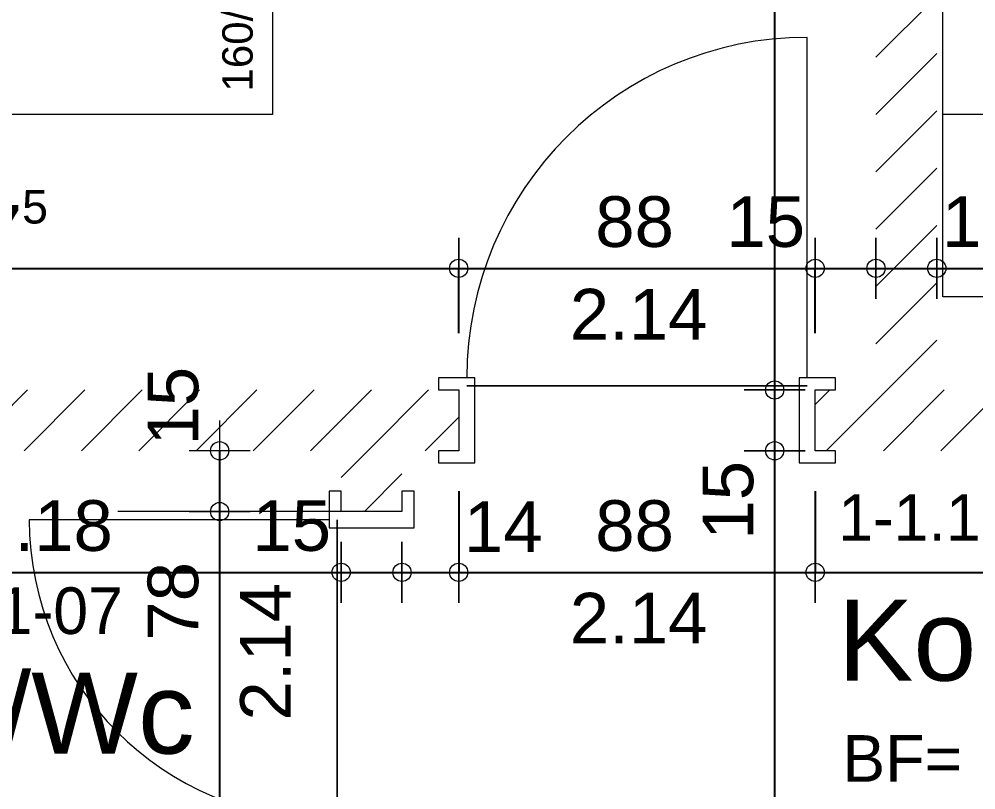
# Model space of a CAD drawing. Header units: metres. Extents: x 2.1 to 55.1, y 135.2 to 164.9.
# Drawn here: x 30.296 to 32.657, y 154.488 to 156.39 of the extents above; entities that cross this region are included whole.
import ezdxf

# ---------------------------------------------------------------- set-up
doc = ezdxf.new("R2010")
doc.units = ezdxf.units.M
doc.header["$PDMODE"] = 65
doc.linetypes.add('AUSGEZOGEN', pattern=[0])
doc.linetypes.add('VERDECKT', pattern=[9.525, 6.35, -3.175])
doc.layers.add('XR$1$_3808', color=7, linetype='Continuous')
for name, color, linetype, lineweight in [('XR$1$Hilfskonstruktion', 180, 'VERDECKT', 13), ('XR$1$Oeffnungsrichtung Tuere', 7, 'AUSGEZOGEN', 13), ('XR$1$Raumbezeichnung', 7, 'AUSGEZOGEN', 18), ('XR$1$Tuerzarge', 7, 'AUSGEZOGEN', 13), ('XR$1$Wand Mauerwerk tragend', 7, 'AUSGEZOGEN', 35), ('XR$1$Werkplan- Ausfuehrungsmasse', 7, 'AUSGEZOGEN', 13)]:
    doc.layers.add(name, color=color, linetype=linetype, lineweight=lineweight)
doc.layers.add('XR$1$Moebel', color=7, linetype='AUSGEZOGEN', lineweight=13, true_color=0xababab)
doc.styles.add('ARIAL', font='ARIAL.TTF')
doc.dimstyles.new('DIMSTYLE_16', dxfattribs={"dimtxt": 0.125, "dimasz": 0.15, "dimexe": 0, "dimexo": 0, "dimgap": 0.0625, "dimtad": 2, "dimdec": 1, "dimlfac": 100, "dimrnd": 0.5, "dimzin": 4, "dimdsep": 46, "dimtxsty": 'ARIAL', "dimblk1": 'ALL_ML_KREIS', "dimblk2": 'ALL_ML_KREIS', "dimsah": 1, "dimcen": 0, "dimclrd": 256, "dimclre": 256, "dimclrt": 256, "dimadec": 0, "dimazin": 0, "dimtfac": 1, "dimtdec": 0, "dimtix": 1, "dimtmove": 2, "dimatfit": 3, "dimfxl": 0, "dimtvp": 1.2, "dimtzin": 0, "dimlwd": 0, "dimlwe": -1, "dimarcsym": 0})
doc.dimstyles.new('DIMSTYLE_18', dxfattribs={"dimtxt": 0.125, "dimasz": 0.15, "dimexe": 0, "dimexo": 0, "dimgap": 0.0625, "dimtad": 2, "dimrnd": 0.005, "dimzin": 4, "dimdsep": 46, "dimtxsty": 'ARIAL', "dimblk1": 'ALL_ML_KREIS', "dimblk2": 'ALL_ML_KREIS', "dimsah": 1, "dimcen": 0, "dimclrd": 256, "dimclre": 256, "dimclrt": 256, "dimadec": 0, "dimazin": 0, "dimtfac": 1, "dimtdec": 0, "dimtix": 1, "dimtmove": 2, "dimatfit": 3, "dimfxl": 0, "dimtzin": 0, "dimlwd": 0, "dimlwe": -1, "dimarcsym": 0})
doc.dimstyles.new('DIMSTYLE_24', dxfattribs={"dimtxt": 0.125, "dimasz": 0.15, "dimexe": 0, "dimexo": 0, "dimgap": 0.0625, "dimtad": 2, "dimdec": 3, "dimrnd": 0.005, "dimzin": 4, "dimdsep": 46, "dimtxsty": 'ARIAL', "dimblk1": 'ALL_ML_KREIS', "dimblk2": 'ALL_ML_KREIS', "dimsah": 1, "dimcen": 0, "dimclrd": 256, "dimclre": 256, "dimclrt": 256, "dimadec": 0, "dimazin": 0, "dimtfac": 1, "dimtdec": 0, "dimtix": 1, "dimtmove": 2, "dimatfit": 3, "dimfxl": 0, "dimtzin": 0, "dimlwd": 0, "dimlwe": -1, "dimarcsym": 0})
doc.dimstyles.new('DIMSTYLE_26', dxfattribs={"dimtxt": 0.125, "dimasz": 0.15, "dimexe": 0, "dimexo": 0, "dimgap": 0.0625, "dimtad": 2, "dimdec": 1, "dimlfac": 100, "dimrnd": 0.5, "dimzin": 4, "dimdsep": 46, "dimtxsty": 'ARIAL', "dimblk1": 'ALL_ML_KREIS', "dimblk2": 'ALL_ML_KREIS', "dimsah": 1, "dimcen": 0, "dimclrd": 256, "dimclre": 256, "dimclrt": 256, "dimadec": 0, "dimazin": 0, "dimtfac": 1, "dimtdec": 0, "dimtix": 1, "dimtmove": 2, "dimatfit": 3, "dimfxl": 0, "dimtzin": 0, "dimlwd": 0, "dimlwe": -1, "dimarcsym": 0})
pattern_1 = [(45, (0, 0), (-0.14142136, 0.14142136), []), (45, (-0.07071, 0.07071), (-0.14142136, 0.14142136), [])]

# ---------------------------------------------------------------- blocks, each defined once
blk = doc.blocks.new('ALL_ML_KREIS')
at = {"color": 0, "linetype": 'ByBlock', "lineweight": -2}
for p, q in [((0, -0.5), (0, 0.5)), ((-1, 0), (0.5, 0))]:
    blk.add_line(p, q, dxfattribs=at)
blk.add_circle((0, 0), 0.15, dxfattribs=at)
blk = doc.blocks.new('*D112')
at = {"layer": 'DEFPOINTS', "transparency": 33554687}
for p in [(31.0909, 155.1747), (30.7909, 154.3947), (31.0909, 154.3947)]:
    blk.add_point(p, dxfattribs=at)
at = {"layer": 'XR$1$Werkplan- Ausfuehrungsmasse', "lineweight": -2, "transparency": 33554687}
for p, q in [((30.7909, 155.1747), (30.7909, 155.1747)), ((30.7909, 154.3947), (30.7909, 155.1747)), ((30.7909, 154.3947), (30.7909, 154.3947))]:
    blk.add_line(p, q, dxfattribs=at)
at = {"layer": 'XR$1$Werkplan- Ausfuehrungsmasse', "transparency": 33554687, "xscale": 0.15, "yscale": 0.15, "zscale": 0.15}
for p, rotation in [((30.7909, 155.1747), 90), ((30.7909, 154.3947), 270)]:
    blk.add_blockref('ALL_ML_KREIS', p, dxfattribs=dict(at, rotation=rotation))
at = {"layer": 'XR$1$Werkplan- Ausfuehrungsmasse', "transparency": 33554687, "insert": (30.6763, 154.9533), "char_height": 0.125, "width": 0.5, "attachment_point": 5, "rotation": 90, "style": 'ARIAL'}
blk.add_mtext('\\A1;{\\A1;{78\\H0.082500;\\S^ ;}}', dxfattribs=at)
at = {"layer": 'XR$1$Werkplan- Ausfuehrungsmasse', "transparency": 33554687, "insert": (30.8414, 154.659), "char_height": 0.125, "width": 0.00625, "attachment_point": 1, "rotation": 90, "line_spacing_factor": 0.60241, "style": 'ARIAL'}
blk.add_mtext('\\A1;{2.14\\H0.082500;\\S^ ;}', dxfattribs=at)
blk = doc.blocks.new('*D113')
at = {"layer": 'DEFPOINTS', "transparency": 33554687}
for p in [(31.0909, 155.3247), (30.7909, 155.1747), (31.0909, 155.1747)]:
    blk.add_point(p, dxfattribs=at)
at = {"layer": 'XR$1$Werkplan- Ausfuehrungsmasse', "lineweight": -2, "transparency": 33554687}
for p, q in [((30.7909, 155.3247), (30.7909, 155.3247)), ((30.7909, 155.1747), (30.7909, 155.3247)), ((30.7909, 155.1747), (30.7909, 155.1747))]:
    blk.add_line(p, q, dxfattribs=at)
at = {"layer": 'XR$1$Werkplan- Ausfuehrungsmasse', "transparency": 33554687, "xscale": 0.15, "yscale": 0.15, "zscale": 0.15}
for p, rotation in [((30.7909, 155.3247), 90), ((30.7909, 155.1747), 270)]:
    blk.add_blockref('ALL_ML_KREIS', p, dxfattribs=dict(at, rotation=rotation))
at = {"layer": 'XR$1$Werkplan- Ausfuehrungsmasse', "transparency": 33554687, "insert": (30.6763, 155.4347), "char_height": 0.125, "width": 0.5, "attachment_point": 5, "rotation": 90, "style": 'ARIAL'}
blk.add_mtext('\\A1;{\\A1;{15\\H0.082500;\\S^ ;}}', dxfattribs=at)
blk = doc.blocks.new('*D344')
at = {"layer": 'DEFPOINTS', "transparency": 33554687}
for p in [(28.9109, 155.3247), (31.0909, 155.3247), (28.9109, 155.0247)]:
    blk.add_point(p, dxfattribs=at)
at = {"layer": 'XR$1$Werkplan- Ausfuehrungsmasse', "lineweight": -2, "transparency": 33554687}
for p, q in [((28.9109, 155.0247), (28.9109, 155.0247)), ((28.9109, 155.0247), (31.0909, 155.0247)), ((31.0909, 155.0247), (31.0909, 155.0247))]:
    blk.add_line(p, q, dxfattribs=at)
at = {"layer": 'XR$1$Werkplan- Ausfuehrungsmasse', "transparency": 33554687, "xscale": 0.15, "yscale": 0.15, "zscale": 0.15, "rotation": 180}
blk.add_blockref('ALL_ML_KREIS', (28.9109, 155.0247), dxfattribs=at)
at = {"layer": 'XR$1$Werkplan- Ausfuehrungsmasse', "transparency": 33554687, "xscale": 0.15, "yscale": 0.15, "zscale": 0.15}
blk.add_blockref('ALL_ML_KREIS', (31.0909, 155.0247), dxfattribs=at)
at = {"layer": 'XR$1$Werkplan- Ausfuehrungsmasse', "transparency": 33554687, "insert": (30.3573, 155.1393), "char_height": 0.125, "width": 0.5, "attachment_point": 5, "style": 'ARIAL'}
blk.add_mtext('\\A1;{\\A1;{2.18\\H0.082500;\\S^ ;}}', dxfattribs=at)
blk = doc.blocks.new('*D345')
at = {"layer": 'DEFPOINTS', "transparency": 33554687}
for p in [(31.0909, 155.3247), (31.2409, 155.1747), (31.0909, 155.0247)]:
    blk.add_point(p, dxfattribs=at)
at = {"layer": 'XR$1$Werkplan- Ausfuehrungsmasse', "lineweight": -2, "transparency": 33554687}
for p, q in [((31.0909, 155.0247), (31.0909, 155.0247)), ((31.0909, 155.0247), (31.2409, 155.0247)), ((31.2409, 155.0247), (31.2409, 155.0247))]:
    blk.add_line(p, q, dxfattribs=at)
at = {"layer": 'XR$1$Werkplan- Ausfuehrungsmasse', "transparency": 33554687, "xscale": 0.15, "yscale": 0.15, "zscale": 0.15, "rotation": 180}
blk.add_blockref('ALL_ML_KREIS', (31.0909, 155.0247), dxfattribs=at)
at = {"layer": 'XR$1$Werkplan- Ausfuehrungsmasse', "transparency": 33554687, "xscale": 0.15, "yscale": 0.15, "zscale": 0.15}
blk.add_blockref('ALL_ML_KREIS', (31.2409, 155.0247), dxfattribs=at)
at = {"layer": 'XR$1$Werkplan- Ausfuehrungsmasse', "transparency": 33554687, "insert": (30.9687, 155.1393), "char_height": 0.125, "width": 0.5, "attachment_point": 5, "style": 'ARIAL'}
blk.add_mtext('\\A1;{\\A1;{15\\H0.082500;\\S^ ;}}', dxfattribs=at)
blk = doc.blocks.new('*D346')
at = {"layer": 'DEFPOINTS', "transparency": 33554687}
for p in [(31.3809, 155.3247), (31.2409, 155.1747), (31.2409, 155.0247)]:
    blk.add_point(p, dxfattribs=at)
at = {"layer": 'XR$1$Werkplan- Ausfuehrungsmasse', "lineweight": -2, "transparency": 33554687}
for p, q in [((31.3809, 155.2247), (31.3809, 155.0247)), ((31.2409, 155.0247), (31.2409, 155.0247)), ((31.2409, 155.0247), (31.3809, 155.0247))]:
    blk.add_line(p, q, dxfattribs=at)
at = {"layer": 'XR$1$Werkplan- Ausfuehrungsmasse', "transparency": 33554687, "xscale": 0.15, "yscale": 0.15, "zscale": 0.15, "rotation": 180}
blk.add_blockref('ALL_ML_KREIS', (31.2409, 155.0247), dxfattribs=at)
at = {"layer": 'XR$1$Werkplan- Ausfuehrungsmasse', "transparency": 33554687, "xscale": 0.15, "yscale": 0.15, "zscale": 0.15}
blk.add_blockref('ALL_ML_KREIS', (31.3809, 155.0247), dxfattribs=at)
at = {"layer": 'XR$1$Werkplan- Ausfuehrungsmasse', "transparency": 33554687, "insert": (31.4909, 155.1372), "char_height": 0.125, "width": 0.5, "attachment_point": 5, "style": 'ARIAL'}
blk.add_mtext('\\A1;{\\A1;{14\\H0.082500;\\S^ ;}}', dxfattribs=at)
blk = doc.blocks.new('*D347')
at = {"layer": 'DEFPOINTS', "transparency": 33554687}
for p in [(31.3809, 155.3247), (32.2609, 155.3247), (31.3809, 155.0247)]:
    blk.add_point(p, dxfattribs=at)
at = {"layer": 'XR$1$Werkplan- Ausfuehrungsmasse', "lineweight": -2, "transparency": 33554687}
for p, q in [((31.3809, 155.2247), (31.3809, 155.0247)), ((32.2609, 155.2247), (32.2609, 155.0247)), ((31.3809, 155.0247), (32.2609, 155.0247))]:
    blk.add_line(p, q, dxfattribs=at)
at = {"layer": 'XR$1$Werkplan- Ausfuehrungsmasse', "transparency": 33554687, "xscale": 0.15, "yscale": 0.15, "zscale": 0.15, "rotation": 180}
blk.add_blockref('ALL_ML_KREIS', (31.3809, 155.0247), dxfattribs=at)
at = {"layer": 'XR$1$Werkplan- Ausfuehrungsmasse', "transparency": 33554687, "xscale": 0.15, "yscale": 0.15, "zscale": 0.15}
blk.add_blockref('ALL_ML_KREIS', (32.2609, 155.0247), dxfattribs=at)
at = {"layer": 'XR$1$Werkplan- Ausfuehrungsmasse', "transparency": 33554687, "insert": (31.8151, 155.1393), "char_height": 0.125, "width": 0.5, "attachment_point": 5, "style": 'ARIAL'}
blk.add_mtext('\\A1;{\\A1;{88\\H0.082500;\\S^ ;}}', dxfattribs=at)
at = {"layer": 'XR$1$Werkplan- Ausfuehrungsmasse', "transparency": 33554687, "insert": (31.6552, 154.9742), "char_height": 0.125, "width": 0.00625, "attachment_point": 1, "line_spacing_factor": 0.60241, "style": 'ARIAL'}
blk.add_mtext('2.14', dxfattribs=at)
blk = doc.blocks.new('*D348')
at = {"layer": 'DEFPOINTS', "transparency": 33554687}
for p in [(32.2609, 155.3247), (34.8759, 155.3247), (32.2609, 155.0247)]:
    blk.add_point(p, dxfattribs=at)
at = {"layer": 'XR$1$Werkplan- Ausfuehrungsmasse', "lineweight": -2, "transparency": 33554687}
for p, q in [((32.2609, 155.2247), (32.2609, 155.0247)), ((34.8759, 155.2247), (34.8759, 155.0247)), ((32.2609, 155.0247), (34.8759, 155.0247))]:
    blk.add_line(p, q, dxfattribs=at)
at = {"layer": 'XR$1$Werkplan- Ausfuehrungsmasse', "transparency": 33554687, "xscale": 0.15, "yscale": 0.15, "zscale": 0.15, "rotation": 180}
blk.add_blockref('ALL_ML_KREIS', (32.2609, 155.0247), dxfattribs=at)
at = {"layer": 'XR$1$Werkplan- Ausfuehrungsmasse', "transparency": 33554687, "xscale": 0.15, "yscale": 0.15, "zscale": 0.15}
blk.add_blockref('ALL_ML_KREIS', (34.8759, 155.0247), dxfattribs=at)
at = {"layer": 'XR$1$Werkplan- Ausfuehrungsmasse', "transparency": 33554687, "insert": (33.8587, 155.1393), "char_height": 0.125, "width": 0.625, "attachment_point": 5, "style": 'ARIAL'}
blk.add_mtext('\\A1;{\\A1;{2.61\\H0.082500;\\S5^ ;}}', dxfattribs=at)
blk = doc.blocks.new('*D597')
at = {"layer": 'DEFPOINTS', "transparency": 33554687}
for p in [(28.9059, 155.7747), (28.9059, 155.4747), (31.3809, 155.4747)]:
    blk.add_point(p, dxfattribs=at)
at = {"layer": 'XR$1$Werkplan- Ausfuehrungsmasse', "lineweight": -2, "transparency": 33554687}
for p, q in [((28.9059, 155.7747), (28.9059, 155.7747)), ((28.9059, 155.7747), (31.3809, 155.7747)), ((31.3809, 155.6147), (31.3809, 155.7747))]:
    blk.add_line(p, q, dxfattribs=at)
at = {"layer": 'XR$1$Werkplan- Ausfuehrungsmasse', "transparency": 33554687, "xscale": 0.15, "yscale": 0.15, "zscale": 0.15, "rotation": 180}
blk.add_blockref('ALL_ML_KREIS', (28.9059, 155.7747), dxfattribs=at)
at = {"layer": 'XR$1$Werkplan- Ausfuehrungsmasse', "transparency": 33554687, "xscale": 0.15, "yscale": 0.15, "zscale": 0.15}
blk.add_blockref('ALL_ML_KREIS', (31.3809, 155.7747), dxfattribs=at)
at = {"layer": 'XR$1$Werkplan- Ausfuehrungsmasse', "transparency": 33554687, "insert": (30.1652, 155.8872), "char_height": 0.125, "width": 0.625, "attachment_point": 5, "style": 'ARIAL'}
blk.add_mtext('\\A1;{\\A1;{2.47\\H0.082500;\\S5^ ;}}', dxfattribs=at)
blk = doc.blocks.new('*D598')
at = {"layer": 'DEFPOINTS', "transparency": 33554687}
for p in [(31.3809, 155.7747), (31.3809, 155.4747), (32.2609, 155.4747)]:
    blk.add_point(p, dxfattribs=at)
at = {"layer": 'XR$1$Werkplan- Ausfuehrungsmasse', "lineweight": -2, "transparency": 33554687}
for p, q in [((31.3809, 155.6147), (31.3809, 155.7747)), ((31.3809, 155.7747), (32.2609, 155.7747)), ((32.2609, 155.6147), (32.2609, 155.7747))]:
    blk.add_line(p, q, dxfattribs=at)
at = {"layer": 'XR$1$Werkplan- Ausfuehrungsmasse', "transparency": 33554687, "xscale": 0.15, "yscale": 0.15, "zscale": 0.15, "rotation": 180}
blk.add_blockref('ALL_ML_KREIS', (31.3809, 155.7747), dxfattribs=at)
at = {"layer": 'XR$1$Werkplan- Ausfuehrungsmasse', "transparency": 33554687, "xscale": 0.15, "yscale": 0.15, "zscale": 0.15}
blk.add_blockref('ALL_ML_KREIS', (32.2609, 155.7747), dxfattribs=at)
at = {"layer": 'XR$1$Werkplan- Ausfuehrungsmasse', "transparency": 33554687, "insert": (31.8151, 155.8893), "char_height": 0.125, "width": 0.5, "attachment_point": 5, "style": 'ARIAL'}
blk.add_mtext('\\A1;{\\A1;{88\\H0.082500;\\S^ ;}}', dxfattribs=at)
at = {"layer": 'XR$1$Werkplan- Ausfuehrungsmasse', "transparency": 33554687, "insert": (31.6552, 155.7242), "char_height": 0.125, "width": 0.00625, "attachment_point": 1, "line_spacing_factor": 0.60241, "style": 'ARIAL'}
blk.add_mtext('\\A1;{2.14\\H0.082500;\\S^ ;}', dxfattribs=at)
blk = doc.blocks.new('*D599')
at = {"layer": 'DEFPOINTS', "transparency": 33554687}
for p in [(32.2609, 155.7747), (32.2609, 155.4747), (32.4109, 155.4747)]:
    blk.add_point(p, dxfattribs=at)
at = {"layer": 'XR$1$Werkplan- Ausfuehrungsmasse', "lineweight": -2, "transparency": 33554687}
for p, q in [((32.2609, 155.6147), (32.2609, 155.7747)), ((32.2609, 155.7747), (32.4109, 155.7747)), ((32.4109, 155.7747), (32.4109, 155.7747))]:
    blk.add_line(p, q, dxfattribs=at)
at = {"layer": 'XR$1$Werkplan- Ausfuehrungsmasse', "transparency": 33554687, "xscale": 0.15, "yscale": 0.15, "zscale": 0.15, "rotation": 180}
blk.add_blockref('ALL_ML_KREIS', (32.2609, 155.7747), dxfattribs=at)
at = {"layer": 'XR$1$Werkplan- Ausfuehrungsmasse', "transparency": 33554687, "xscale": 0.15, "yscale": 0.15, "zscale": 0.15}
blk.add_blockref('ALL_ML_KREIS', (32.4109, 155.7747), dxfattribs=at)
at = {"layer": 'XR$1$Werkplan- Ausfuehrungsmasse', "transparency": 33554687, "insert": (32.1387, 155.8893), "char_height": 0.125, "width": 0.5, "attachment_point": 5, "style": 'ARIAL'}
blk.add_mtext('\\A1;{\\A1;{15\\H0.082500;\\S^ ;}}', dxfattribs=at)
blk = doc.blocks.new('*D600')
at = {"layer": 'DEFPOINTS', "transparency": 33554687}
for p in [(32.4109, 155.7747), (32.4109, 155.4747), (32.5609, 155.4747)]:
    blk.add_point(p, dxfattribs=at)
at = {"layer": 'XR$1$Werkplan- Ausfuehrungsmasse', "lineweight": -2, "transparency": 33554687}
for p, q in [((32.4109, 155.7747), (32.4109, 155.7747)), ((32.4109, 155.7747), (32.5609, 155.7747)), ((32.5609, 155.7747), (32.5609, 155.7747))]:
    blk.add_line(p, q, dxfattribs=at)
at = {"layer": 'XR$1$Werkplan- Ausfuehrungsmasse', "transparency": 33554687, "xscale": 0.15, "yscale": 0.15, "zscale": 0.15, "rotation": 180}
blk.add_blockref('ALL_ML_KREIS', (32.4109, 155.7747), dxfattribs=at)
at = {"layer": 'XR$1$Werkplan- Ausfuehrungsmasse', "transparency": 33554687, "xscale": 0.15, "yscale": 0.15, "zscale": 0.15}
blk.add_blockref('ALL_ML_KREIS', (32.5609, 155.7747), dxfattribs=at)
at = {"layer": 'XR$1$Werkplan- Ausfuehrungsmasse', "transparency": 33554687, "insert": (32.6709, 155.8893), "char_height": 0.125, "width": 0.5, "attachment_point": 5, "style": 'ARIAL'}
blk.add_mtext('\\A1;{\\A1;{15\\H0.082500;\\S^ ;}}', dxfattribs=at)
blk = doc.blocks.new('*D601')
at = {"layer": 'DEFPOINTS', "transparency": 33554687}
for p in [(32.5609, 155.7747), (32.5609, 155.4747), (34.8759, 155.4747)]:
    blk.add_point(p, dxfattribs=at)
at = {"layer": 'XR$1$Werkplan- Ausfuehrungsmasse', "lineweight": -2, "transparency": 33554687}
for p, q in [((32.5609, 155.7747), (32.5609, 155.7747)), ((32.5609, 155.7747), (34.8759, 155.7747)), ((34.8759, 155.6147), (34.8759, 155.7747))]:
    blk.add_line(p, q, dxfattribs=at)
at = {"layer": 'XR$1$Werkplan- Ausfuehrungsmasse', "transparency": 33554687, "xscale": 0.15, "yscale": 0.15, "zscale": 0.15, "rotation": 180}
blk.add_blockref('ALL_ML_KREIS', (32.5609, 155.7747), dxfattribs=at)
at = {"layer": 'XR$1$Werkplan- Ausfuehrungsmasse', "transparency": 33554687, "xscale": 0.15, "yscale": 0.15, "zscale": 0.15}
blk.add_blockref('ALL_ML_KREIS', (34.8759, 155.7747), dxfattribs=at)
at = {"layer": 'XR$1$Werkplan- Ausfuehrungsmasse', "transparency": 33554687, "insert": (33.7402, 155.8894), "char_height": 0.125, "width": 0.625, "attachment_point": 5, "style": 'ARIAL'}
blk.add_mtext('\\A1;{\\A1;{2.31\\H0.082500;\\S5^ ;}}', dxfattribs=at)
blk = doc.blocks.new('*D667')
at = {"layer": 'DEFPOINTS', "transparency": 33554687}
for p in [(32.2609, 155.3247), (31.2409, 153.4747), (32.1609, 153.4747)]:
    blk.add_point(p, dxfattribs=at)
at = {"layer": 'XR$1$Werkplan- Ausfuehrungsmasse', "lineweight": -2, "transparency": 33554687}
for p, q in [((32.1609, 155.3247), (32.1609, 155.3247)), ((32.1609, 153.4747), (32.1609, 155.3247)), ((32.1609, 153.4747), (32.1609, 153.4747))]:
    blk.add_line(p, q, dxfattribs=at)
at = {"layer": 'XR$1$Werkplan- Ausfuehrungsmasse', "transparency": 33554687, "xscale": 0.15, "yscale": 0.15, "zscale": 0.15}
for p, rotation in [((32.1609, 155.3247), 90), ((32.1609, 153.4747), 270)]:
    blk.add_blockref('ALL_ML_KREIS', p, dxfattribs=dict(at, rotation=rotation))
at = {"layer": 'XR$1$Werkplan- Ausfuehrungsmasse', "transparency": 33554687, "insert": (32.0463, 154.0052), "char_height": 0.125, "width": 0.5, "attachment_point": 5, "rotation": 90, "style": 'ARIAL'}
blk.add_mtext('\\A1;{\\A1;{1.85\\H0.082500;\\S^ ;}}', dxfattribs=at)
blk = doc.blocks.new('*D668')
at = {"layer": 'DEFPOINTS', "transparency": 33554687}
for p in [(32.2609, 155.4747), (32.1609, 155.3247), (32.2609, 155.3247)]:
    blk.add_point(p, dxfattribs=at)
at = {"layer": 'XR$1$Werkplan- Ausfuehrungsmasse', "lineweight": -2, "transparency": 33554687}
for p, q in [((32.1609, 155.4747), (32.1609, 155.4747)), ((32.1609, 155.3247), (32.1609, 155.4747)), ((32.1609, 155.3247), (32.1609, 155.3247))]:
    blk.add_line(p, q, dxfattribs=at)
at = {"layer": 'XR$1$Werkplan- Ausfuehrungsmasse', "transparency": 33554687, "xscale": 0.15, "yscale": 0.15, "zscale": 0.15}
for p, rotation in [((32.1609, 155.4747), 90), ((32.1609, 155.3247), 270)]:
    blk.add_blockref('ALL_ML_KREIS', p, dxfattribs=dict(at, rotation=rotation))
at = {"layer": 'XR$1$Werkplan- Ausfuehrungsmasse', "transparency": 33554687, "insert": (32.0463, 155.2025), "char_height": 0.125, "width": 0.5, "attachment_point": 5, "rotation": 90, "style": 'ARIAL'}
blk.add_mtext('\\A1;{\\A1;{15\\H0.082500;\\S^ ;}}', dxfattribs=at)
blk = doc.blocks.new('*D669')
at = {"layer": 'DEFPOINTS', "transparency": 33554687}
for p in [(32.4109, 158.4347), (32.1609, 155.4747), (32.2609, 155.4747)]:
    blk.add_point(p, dxfattribs=at)
at = {"layer": 'XR$1$Werkplan- Ausfuehrungsmasse', "lineweight": -2, "transparency": 33554687}
for p, q in [((32.1609, 158.4347), (32.1609, 158.4347)), ((32.1609, 155.4747), (32.1609, 158.4347)), ((32.1609, 155.4747), (32.1609, 155.4747))]:
    blk.add_line(p, q, dxfattribs=at)
at = {"layer": 'XR$1$Werkplan- Ausfuehrungsmasse', "transparency": 33554687, "xscale": 0.15, "yscale": 0.15, "zscale": 0.15}
for p, rotation in [((32.1609, 158.4347), 90), ((32.1609, 155.4747), 270)]:
    blk.add_blockref('ALL_ML_KREIS', p, dxfattribs=dict(at, rotation=rotation))
at = {"layer": 'XR$1$Werkplan- Ausfuehrungsmasse', "transparency": 33554687, "insert": (32.0463, 156.9638), "char_height": 0.125, "width": 0.5, "attachment_point": 5, "rotation": 90, "style": 'ARIAL'}
blk.add_mtext('\\A1;{\\A1;{2.96\\H0.082500;\\S^ ;}}', dxfattribs=at)

msp = doc.modelspace()

# ---------------------------------------------------------------- hatches: boundary and pattern name
at = {"layer": 'XR$1$Wand Mauerwerk tragend', "lineweight": 13, "transparency": 33554687}
h = msp.add_hatch(dxfattribs=at)
h.set_pattern_fill('SCHRAFFUR_1', color=256, scale=0.05, style=0, pattern_type=2)
h.set_pattern_definition(pattern_1)
h.paths.add_polyline_path([(32.4109, 158.4347), (32.4109, 155.4747), (32.5609, 155.4747), (32.5609, 158.4347)], flags=0)
h = msp.add_hatch(dxfattribs=at)
h.set_pattern_fill('SCHRAFFUR_1', color=256, scale=0.05, style=0, pattern_type=2)
h.set_pattern_definition(pattern_1)
h.paths.add_polyline_path([(28.9109, 155.3247), (31.3809, 155.3247), (31.3809, 155.4747), (28.9109, 155.4747)], flags=0)
h = msp.add_hatch(dxfattribs=at)
h.set_pattern_fill('SCHRAFFUR_1', color=256, scale=0.05, style=0, pattern_type=2)
h.set_pattern_definition(pattern_1)
h.paths.add_polyline_path([(32.2609, 155.3247), (34.8759, 155.3247), (34.8759, 155.4747), (32.2609, 155.4747)], flags=0)
h = msp.add_hatch(dxfattribs=at)
h.set_pattern_fill('SCHRAFFUR_1', color=256, scale=0.05, style=0, pattern_type=2)
h.set_pattern_definition(pattern_1)
h.paths.add_polyline_path([(31.2409, 155.3247), (31.0909, 155.3247), (31.0909, 155.1747), (31.2409, 155.1747)], flags=0)

# ---------------------------------------------------------------- linework, layer by layer
at = {"layer": 'XR$1$_3808', "color": 22, "linetype": 'AUSGEZOGEN', "lineweight": 13, "transparency": 33554687}
for points in [[(32.2409, 155.4847), (31.4009, 155.4847), (31.4009, 155.4847, 2.12), (32.2409, 155.4847, 2.12)], [(31.0809, 155.1547), (31.0809, 154.4147), (31.0809, 154.4147, 2.12), (31.0809, 155.1547, 2.12)]]:
    msp.add_3dface(points, dxfattribs=at)
at = {"layer": 'XR$1$Hilfskonstruktion', "transparency": 33554687}
msp.add_line((31.2409, 155.1747), (30.5392, 155.1747), dxfattribs=at)
at = {"layer": 'XR$1$Moebel', "transparency": 33554687}
for p, q in [((30.9209, 157.7547), (30.9209, 156.1547)), ((32.5759, 156.1547), (32.5759, 157.7547)), ((30.9209, 156.1547), (28.9209, 156.1547)), ((32.5759, 155.7047), (32.5759, 156.1547)), ((34.5759, 156.1547), (32.5759, 156.1547)), ((33.0259, 155.7047), (32.5759, 155.7047))]:
    msp.add_line(p, q, dxfattribs=at)
at = {"layer": 'XR$1$Oeffnungsrichtung Tuere', "transparency": 33554687}
for p, q in [((32.2409, 155.5047), (32.2409, 156.3447)), ((31.0609, 155.1547), (30.3209, 155.1547))]:
    msp.add_line(p, q, dxfattribs=at)
for centre, radius, start, end in [((32.2409, 155.5047), 0.84, 90, 180), ((31.0609, 155.1547), 0.74, 180, 270)]:
    msp.add_arc(centre, radius, start, end, dxfattribs=at)
at = {"layer": 'XR$1$Tuerzarge', "transparency": 33554687}
for points in [[(31.4209, 155.3997), (31.4209, 155.5047), (31.3309, 155.5047), (31.3309, 155.4747), (31.3809, 155.4747), (31.3809, 155.3247), (31.3309, 155.3247), (31.3309, 155.2947), (31.4209, 155.2947), (31.4209, 155.3997)], [(32.2609, 155.3997), (32.2609, 155.4747), (32.3109, 155.4747), (32.3109, 155.5047), (32.2209, 155.5047), (32.2209, 155.2947), (32.3109, 155.2947), (32.3109, 155.3247), (32.2609, 155.3247), (32.2609, 155.3997)], [(31.1659, 155.1747), (31.0909, 155.1747), (31.0909, 155.2247), (31.0609, 155.2247), (31.0609, 155.1347), (31.2709, 155.1347), (31.2709, 155.2247), (31.2409, 155.2247), (31.2409, 155.1747), (31.1659, 155.1747)]]:
    msp.add_lwpolyline(points, close=True, dxfattribs=at)

# ---------------------------------------------------------------- texts
at = {"layer": 'XR$1$Moebel', "transparency": 33554687, "insert": (30.8734, 156.5859), "char_height": 0.075, "width": 0.418365, "attachment_point": 9, "rotation": 90, "style": 'ARIAL'}
msp.add_mtext('\\W0.99;160/200', dxfattribs=at)
at = {"layer": 'XR$1$Raumbezeichnung', "transparency": 33554687, "style": 'ARIAL'}
for s, insert, char_height, width, attachment_point in [('\\W0.96;1-1.11-02', (32.3176, 155.101), 0.115, 0.746857, 7), ('\\W0.96;1-1.11-07', (29.8917, 154.871), 0.115, 0.746857, 7), ('\\W1.00;Korridor', (32.3168, 154.7547), 0.2, 1.100422, 7), ('\\W1.00;Du/Wc', (29.8909, 154.5747), 0.2, 0.939929, 7), ('\\W0.99;BF= 8.1 m²', (32.3276, 154.6231), 0.115, 0.856055, 1)]:
    msp.add_mtext(s, dxfattribs=dict(at, insert=insert, char_height=char_height, width=width, attachment_point=attachment_point))

# ---------------------------------------------------------------- dimensions: what is measured, and where the dimension line sits
at = {"layer": 'XR$1$Werkplan- Ausfuehrungsmasse', "transparency": 33554687}
for base, p1, p2, dimstyle, picture, middle in [((32.1609, 158.4347), (32.1609, 155.4747), (32.1609, 158.4347), 'DIMSTYLE_18', '*D669', (32.0463, 156.9638)), ((30.7909, 155.3247), (30.7909, 155.1747), (30.7909, 155.3247), 'DIMSTYLE_16', '*D113', (30.6763, 155.4347)), ((32.1609, 155.4747), (32.1609, 155.3247), (32.1609, 155.4747), 'DIMSTYLE_16', '*D668', (32.0463, 155.2025)), ((32.1609, 155.3247), (32.1609, 153.4747), (32.1609, 155.3247), 'DIMSTYLE_18', '*D667', (32.0463, 154.0052))]:
    dim = msp.add_linear_dim(base=base, p1=p1, p2=p2, angle=90, dimstyle=dimstyle, override={"dimpost": '<>', "dimclrd": 256, "dimclre": 256, "dimclrt": 256, "dimlwd": 0, "dimlwe": 65535}, dxfattribs=at)
    dim.commit()
    dim.dimension.update_dxf_attribs({"geometry": picture, "text_midpoint": middle, "dimtype": 160})
for base, p1, p2, dimstyle, picture, middle in [((31.3809, 155.7747), (28.9059, 155.7747), (31.3809, 155.6147), 'DIMSTYLE_24', '*D597', (30.1652, 155.8872)), ((32.4109, 155.7747), (32.2609, 155.6147), (32.4109, 155.7747), 'DIMSTYLE_16', '*D599', (32.1387, 155.8893)), ((32.5609, 155.7747), (32.4109, 155.7747), (32.5609, 155.7747), 'DIMSTYLE_16', '*D600', (32.6709, 155.8893)), ((34.8759, 155.7747), (32.5609, 155.7747), (34.8759, 155.6147), 'DIMSTYLE_24', '*D601', (33.7402, 155.8894)), ((31.0909, 155.0247), (28.9109, 155.0247), (31.0909, 155.0247), 'DIMSTYLE_18', '*D344', (30.3573, 155.1393)), ((31.2409, 155.0247), (31.0909, 155.0247), (31.2409, 155.0247), 'DIMSTYLE_16', '*D345', (30.9687, 155.1393)), ((31.3809, 155.0247), (31.2409, 155.0247), (31.3809, 155.2247), 'DIMSTYLE_16', '*D346', (31.4909, 155.1372)), ((34.8759, 155.0247), (32.2609, 155.2247), (34.8759, 155.2247), 'DIMSTYLE_24', '*D348', (33.8587, 155.1393))]:
    dim = msp.add_linear_dim(base=base, p1=p1, p2=p2, dimstyle=dimstyle, override={"dimpost": '<>', "dimclrd": 256, "dimclre": 256, "dimclrt": 256, "dimlwd": 0, "dimlwe": 65535}, dxfattribs=at)
    dim.commit()
    dim.dimension.update_dxf_attribs({"geometry": picture, "text_midpoint": middle, "dimtype": 160})
for base, p1, p2, text, picture, middle in [((32.2609, 155.7747), (31.3809, 155.6147), (32.2609, 155.6147), '<>\\X\\A1;{2.14\\H0.082500;\\S^ ;}', '*D598', (31.8151, 155.8893)), ((32.2609, 155.0247), (31.3809, 155.2247), (32.2609, 155.2247), '<>\\X2.14', '*D347', (31.8151, 155.1393))]:
    dim = msp.add_linear_dim(base=base, p1=p1, p2=p2, text=text, dimstyle='DIMSTYLE_26', override={"dimpost": '<>', "dimclrd": 256, "dimclre": 256, "dimclrt": 256, "dimlwd": 0, "dimlwe": 65535}, dxfattribs=at)
    dim.commit()
    dim.dimension.update_dxf_attribs({"geometry": picture, "text_midpoint": middle, "dimtype": 160})
dim = msp.add_linear_dim(base=(30.7909, 155.1747), p1=(30.7909, 154.3947), p2=(30.7909, 155.1747), angle=90, text='<>\\X\\A1;{2.14\\H0.082500;\\S^ ;}', dimstyle='DIMSTYLE_26', override={"dimpost": '<>', "dimclrd": 256, "dimclre": 256, "dimclrt": 256, "dimlwd": 0, "dimlwe": 65535}, dxfattribs=at)
dim.commit()
dim.dimension.update_dxf_attribs({"geometry": '*D112', "text_midpoint": (30.6763, 154.9533), "dimtype": 160})

doc.saveas('drawing.dxf')
